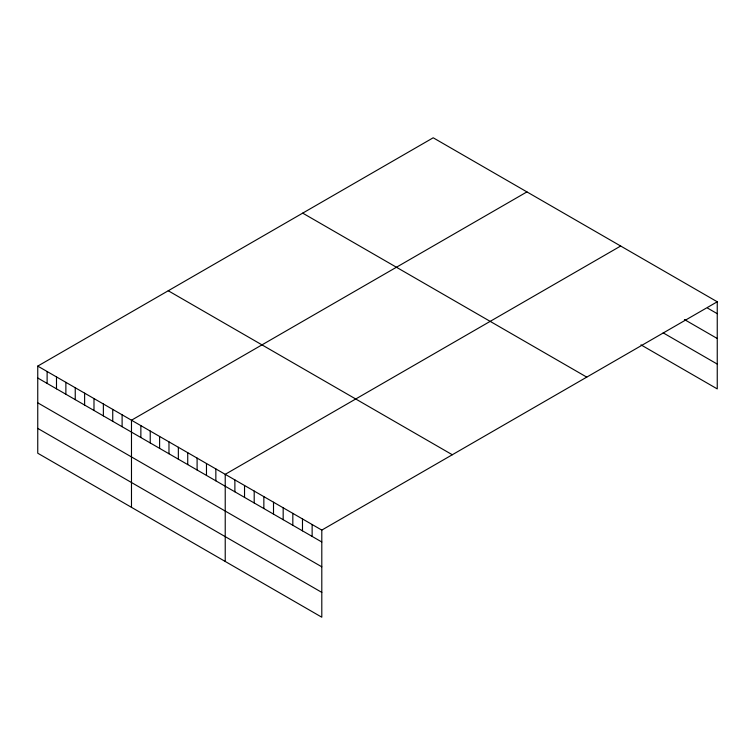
<?xml version="1.0" encoding="UTF-8"?>
<svg xmlns="http://www.w3.org/2000/svg" width="755" height="755" viewBox="0 0 755 755"><rect width="100%" height="100%" fill="white"/><g stroke="black" fill="none" stroke-linecap="round" stroke-linejoin="round"><path stroke-width="1.13" d="M37.75 366.1L321.8 530.095L321.8 617.212L37.75 453.217L37.75 366.1L433.2 137.787L717.25 301.783L717.25 388.9L640.957 344.856M526.933 191.902L131.483 420.214L131.483 507.341M620.676 246.026L225.226 474.338L225.226 561.456M321.8 530.095L717.25 301.783M707.595 308.106L717.25 313.684M684.417 319.544L717.25 338.504M663.164 332.851L717.25 364.08M302.698 213.127L586.748 377.123M168.252 290.76L452.302 454.746M37.75 378L321.8 541.996M37.75 402.821L321.8 566.816M37.75 428.396L321.8 592.392M312.136 524.517L312.136 536.418M302.481 518.94L302.481 530.85M292.827 513.362L292.827 525.272M283.172 507.785L283.172 519.695M273.508 502.217L273.508 514.117M263.854 496.639L263.854 508.54M254.199 491.061L254.199 502.962M244.535 485.484L244.535 497.394M234.88 479.906L234.88 491.816M215.845 468.921L215.845 480.831M206.474 463.513L206.474 475.414M197.102 458.096L197.102 470.006M187.731 452.689L187.731 464.589M178.35 447.271L178.35 459.182M168.978 441.864L168.978 453.764M159.607 436.456L159.607 448.357M150.236 431.039L150.236 442.949M140.864 425.631L140.864 437.532M122.112 414.806L122.112 426.707M112.74 409.389L112.74 421.299M103.369 403.982L103.369 415.882M93.988 398.574L93.988 410.475M84.617 393.157L84.617 405.067M75.245 387.749L75.245 399.65M65.874 382.332L65.874 394.242M56.493 376.924L56.493 388.825M47.121 371.507L47.121 383.417"/></g></svg>
